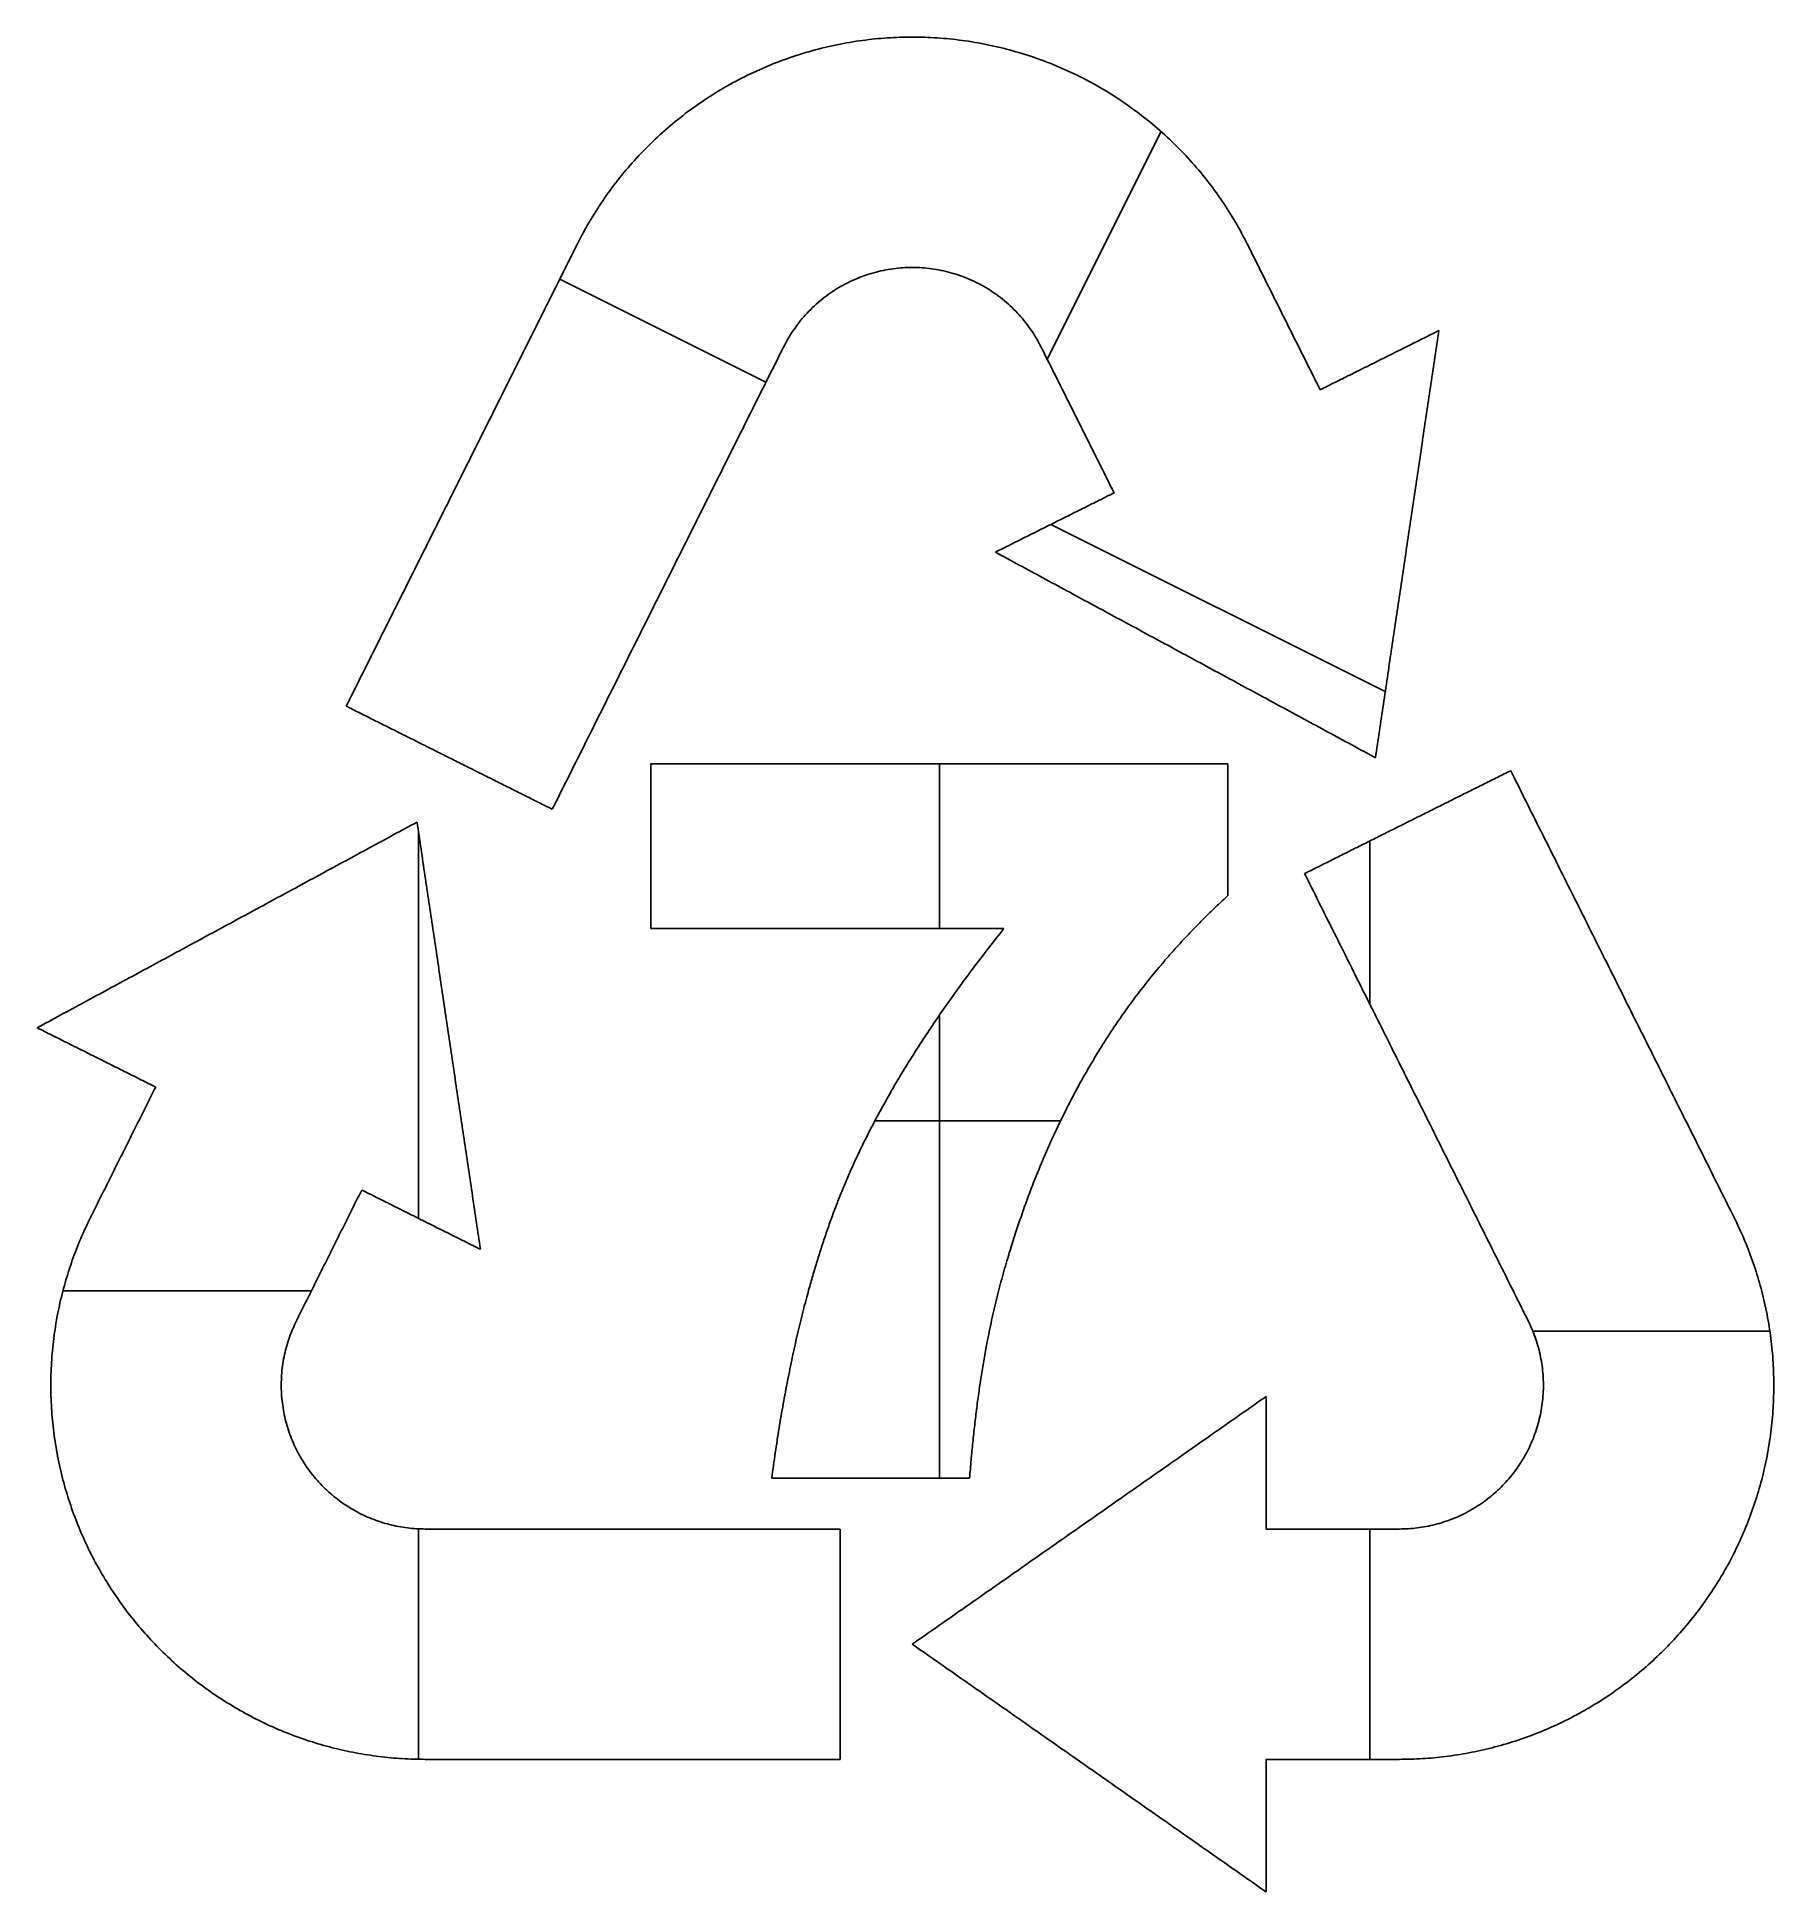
# Model space of a CAD drawing. Header units: millimetres. Extents: x -1.1 to 11, y -2.5 to 10.4.
import ezdxf

# ---------------------------------------------------------------- set-up
doc = ezdxf.new("R2010")
doc.units = ezdxf.units.MM
doc.header["$MEASUREMENT"] = 0
doc.layers.add('Default', color=7, linetype='Continuous', true_color=0x000000)

msp = doc.modelspace()

# ---------------------------------------------------------------- linework, layer by layer
at = {"layer": 'Default'}
for p, q in [((5, 10.364), (5, 10.364, 1)), ((6.727, 9.707), (5.937, 8.126)), ((6.727, 9.707, 1), (5.937, 8.126, 1)), ((2.674, 8.927), (2.674, 8.927, 1)), ((7.326, 8.927), (7.326, 8.927, 1)), ((5, 8.764), (5, 8.764, 1)), ((3.983, 7.967), (2.552, 8.682)), ((3.983, 7.967, 1), (2.552, 8.682, 1)), ((7.579, 8.42), (7.579, 8.42, 1)), ((8.656, 8.325, 1), (8.656, 8.325)), ((4.106, 8.211), (4.106, 8.211, 1)), ((5.894, 8.211), (5.894, 8.211, 1)), ((8.244, 8.119), (8.244, 8.119, 1)), ((7.832, 7.914), (7.832, 7.914, 1)), ((6.148, 7.705), (6.148, 7.705, 1)), ((1.872, 7.321), (1.872, 7.321, 1)), ((6.401, 7.198, 1), (6.401, 7.198)), ((8.284, 5.817), (5.961, 6.978)), ((8.284, 5.817, 1), (5.961, 6.978, 1)), ((5.989, 6.992), (5.989, 6.992, 1)), ((8.436, 6.842), (8.436, 6.842, 1)), ((5.577, 6.786, 1), (5.577, 6.786)), ((3.303, 6.606), (3.303, 6.606, 1)), ((6.897, 6.072), (6.897, 6.072, 1)), ((1.069, 5.716, 1), (1.069, 5.716)), ((1.784, 5.358), (1.784, 5.358, 1)), ((3.185, 5.316), (3.185, 5.316, 1)), ((5.188, 5.316), (5.188, 4.171)), ((5.188, 5.316), (5.188, 5.316, 1)), ((5.188, 5.316, 1), (5.188, 4.171, 1)), ((7.192, 5.316, 1), (7.192, 5.316)), ((8.216, 5.358, 1), (8.216, 5.358)), ((9.155, 5.268, 1), (9.155, 5.268)), ((1.561, 4.911, 1), (1.561, 4.911)), ((2.5, 5, 1), (2.5, 5)), ((8.439, 4.911), (8.439, 4.911, 1)), ((1.572, 4.835), (1.572, 2.157)), ((1.572, 4.835, 1), (1.572, 2.157, 1)), ((7.192, 4.858), (7.192, 4.858, 1)), ((8.178, 4.78), (8.178, 3.644)), ((8.178, 4.78, 1), (8.178, 3.644, 1)), ((3.185, 4.744), (3.185, 4.744, 1)), ((7.724, 4.553), (7.724, 4.553, 1)), ((7.192, 4.401, 1), (7.192, 4.401)), ((0.242, 4.196), (0.242, 4.196, 1)), ((3.185, 4.171, 1), (3.185, 4.171)), ((4.41, 4.171), (4.41, 4.171, 1)), ((5.636, 4.171, 1), (5.636, 4.171)), ((9.931, 3.716), (9.931, 3.716, 1)), ((-1.077, 3.482, 1), (-1.077, 3.482)), ((5.188, 3.57), (5.188, 0.354)), ((5.188, 3.57, 1), (5.188, 0.354, 1)), ((1.781, 3.427), (1.781, 3.427, 1)), ((6.326, 3.371), (6.326, 3.371, 1)), ((-0.665, 3.276), (-0.665, 3.276, 1)), ((-0.254, 3.07, 1), (-0.254, 3.07)), ((8.5, 3), (8.5, 3, 1)), ((4.74, 2.835), (6.029, 2.835)), ((4.74, 2.835, 1), (6.029, 2.835, 1)), ((-0.481, 2.617), (-0.481, 2.617, 1)), ((1.177, 2.355, 1), (1.177, 2.355)), ((4.534, 2.402), (4.534, 2.402, 1)), ((-0.707, 2.163), (-0.707, 2.163, 1)), ((1.589, 2.149), (1.589, 2.149, 1)), ((10.707, 2.163), (10.707, 2.163, 1)), ((2.001, 1.943, 1), (2.001, 1.943)), ((0.95, 1.901), (0.95, 1.901, 1)), ((5.66, 1.873), (5.66, 1.873, 1)), ((-0.898, 1.655), (0.828, 1.655)), ((-0.898, 1.655, 1), (0.828, 1.655, 1)), ((0.724, 1.447), (0.724, 1.447, 1)), ((9.276, 1.447), (9.276, 1.447, 1)), ((9.309, 1.374), (10.955, 1.374)), ((9.309, 1.374, 1), (10.955, 1.374, 1)), ((7.457, 0.921, 1), (7.457, 0.921)), ((0.767, 0.474), (0.767, 0.474, 1)), ((7.457, 0.46), (7.457, 0.46, 1)), ((9.233, 0.474), (9.233, 0.474, 1)), ((4.024, 0.354, 1), (4.024, 0.354)), ((4.711, 0.354), (4.711, 0.354, 1)), ((5.398, 0.354, 1), (5.398, 0.354)), ((1.572, 0.001), (1.572, -1.6)), ((1.572, 0.001, 1), (1.572, -1.6, 1)), ((1.618, 0), (1.618, 0, 1)), ((6.229, 0.06), (6.229, 0.06, 1)), ((7.457, 0, 1), (7.457, 0)), ((7.92, 0), (7.92, 0, 1)), ((8.382, 0), (8.382, 0, 1)), ((3.059, 0), (3.059, 0, 1)), ((4.5, 0, 1), (4.5, 0)), ((8.178, 0), (8.178, -1.6)), ((8.178, 0, 1), (8.178, -1.6, 1)), ((-0.594, -0.367), (-0.594, -0.367, 1)), ((10.594, -0.367), (10.594, -0.367, 1)), ((4.5, -0.8), (4.5, -0.8, 1)), ((5, -0.8, 1), (5, -0.8)), ((1.618, -1.6), (1.618, -1.6, 1)), ((3.059, -1.6), (3.059, -1.6, 1)), ((4.5, -1.6, 1), (4.5, -1.6)), ((6.229, -1.66), (6.229, -1.66, 1)), ((7.457, -1.6, 1), (7.457, -1.6)), ((7.92, -1.6), (7.92, -1.6, 1)), ((8.382, -1.6), (8.382, -1.6, 1)), ((7.457, -2.06), (7.457, -2.06, 1)), ((7.457, -2.521, 1), (7.457, -2.521))]:
    msp.add_line(p, q, dxfattribs=at)
for points, weights, knots in [([(2.674, 8.927), (3.393, 10.364), (5, 10.364), (6.607, 10.364), (7.326, 8.927)], [1, 0.850650808352, 1, 0.850650808352, 1], [22.489539, 22.489539, 22.489539, 23.596688, 23.596688, 24.703836, 24.703836, 24.703836]), ([(2.674, 8.927, 1), (3.393, 10.364, 1), (5, 10.364, 1), (6.607, 10.364, 1), (7.326, 8.927, 1)], [1, 0.850650808352, 1, 0.850650808352, 1], [22.489539, 22.489539, 22.489539, 23.596688, 23.596688, 24.703836, 24.703836, 24.703836]), ([(7.326, 8.927, 0.5), (6.607, 10.364, 0.5), (5, 10.364, 0.5), (3.393, 10.364, 0.5), (2.674, 8.927, 0.5)], [1, 0.850650808352, 1, 0.850650808352, 1], [-24.703836, -24.703836, -24.703836, -23.596688, -23.596688, -22.489539, -22.489539, -22.489539]), ([(5.894, 8.211), (5.618, 8.764), (5, 8.764), (4.382, 8.764), (4.106, 8.211)], [1, 0.850650808352, 1, 0.850650808352, 1], [11.494902, 11.494902, 11.494902, 12.60205, 12.60205, 13.709199, 13.709199, 13.709199]), ([(5.894, 8.211, 1), (5.618, 8.764, 1), (5, 8.764, 1), (4.382, 8.764, 1), (4.106, 8.211, 1)], [1, 0.850650808352, 1, 0.850650808352, 1], [11.494902, 11.494902, 11.494902, 12.60205, 12.60205, 13.709199, 13.709199, 13.709199]), ([(4.106, 8.211, 0.5), (4.382, 8.764, 0.5), (5, 8.764, 0.5), (5.618, 8.764, 0.5), (5.894, 8.211, 0.5)], [1, 0.850650808352, 1, 0.850650808352, 1], [-13.709199, -13.709199, -13.709199, -12.60205, -12.60205, -11.494902, -11.494902, -11.494902]), ([(1.618, -1.6), (0.168, -1.6), (-0.594, -0.367), (-1.356, 0.866), (-0.707, 2.163)], [1, 0.873421751538, 1, 0.873421751538, 1], [-16.821672, -16.821672, -16.821672, -15.80445, -15.80445, -14.787228, -14.787228, -14.787228]), ([(1.618, -1.6, 1), (0.168, -1.6, 1), (-0.594, -0.367, 1), (-1.356, 0.866, 1), (-0.707, 2.163, 1)], [1, 0.873421751538, 1, 0.873421751538, 1], [-16.821672, -16.821672, -16.821672, -15.80445, -15.80445, -14.787228, -14.787228, -14.787228]), ([(-0.707, 2.163, 0.5), (-1.356, 0.866, 0.5), (-0.594, -0.367, 0.5), (0.168, -1.6, 0.5), (1.618, -1.6, 0.5)], [1, 0.873421751538, 1, 0.873421751538, 1], [14.787228, 14.787228, 14.787228, 15.80445, 15.80445, 16.821672, 16.821672, 16.821672]), ([(10.707, 2.163), (11.356, 0.866), (10.594, -0.367), (9.832, -1.6), (8.382, -1.6)], [1, 0.873421751538, 1, 0.873421751538, 1], [17.759058, 17.759058, 17.759058, 18.77628, 18.77628, 19.793502, 19.793502, 19.793502]), ([(10.707, 2.163, 1), (11.356, 0.866, 1), (10.594, -0.367, 1), (9.832, -1.6, 1), (8.382, -1.6, 1)], [1, 0.873421751538, 1, 0.873421751538, 1], [17.759058, 17.759058, 17.759058, 18.77628, 18.77628, 19.793502, 19.793502, 19.793502]), ([(8.382, -1.6, 0.5), (9.832, -1.6, 0.5), (10.594, -0.367, 0.5), (11.356, 0.866, 0.5), (10.707, 2.163, 0.5)], [1, 0.873421751538, 1, 0.873421751538, 1], [-19.793502, -19.793502, -19.793502, -18.77628, -18.77628, -17.759058, -17.759058, -17.759058]), ([(0.724, 1.447), (0.474, 0.949), (0.767, 0.474), (1.06, 0), (1.618, 0)], [1, 0.873421751538, 1, 0.873421751538, 1], [-4.91641, -4.91641, -4.91641, -3.899188, -3.899188, -2.881966, -2.881966, -2.881966]), ([(0.724, 1.447, 1), (0.474, 0.949, 1), (0.767, 0.474, 1), (1.06, 0, 1), (1.618, 0, 1)], [1, 0.873421751538, 1, 0.873421751538, 1], [-4.91641, -4.91641, -4.91641, -3.899188, -3.899188, -2.881966, -2.881966, -2.881966]), ([(1.618, 0, 0.5), (1.06, 0, 0.5), (0.767, 0.474, 0.5), (0.474, 0.949, 0.5), (0.724, 1.447, 0.5)], [1, 0.873421751538, 1, 0.873421751538, 1], [2.881966, 2.881966, 2.881966, 3.899188, 3.899188, 4.91641, 4.91641, 4.91641]), ([(8.382, 0), (8.94, 0), (9.233, 0.474), (9.526, 0.949), (9.276, 1.447)], [1, 0.873421751538, 1, 0.873421751538, 1], [29.48398, 29.48398, 29.48398, 30.501202, 30.501202, 31.518424, 31.518424, 31.518424]), ([(8.382, 0, 1), (8.94, 0, 1), (9.233, 0.474, 1), (9.526, 0.949, 1), (9.276, 1.447, 1)], [1, 0.873421751538, 1, 0.873421751538, 1], [29.48398, 29.48398, 29.48398, 30.501202, 30.501202, 31.518424, 31.518424, 31.518424]), ([(9.276, 1.447, 0.5), (9.526, 0.949, 0.5), (9.233, 0.474, 0.5), (8.94, 0, 0.5), (8.382, 0, 0.5)], [1, 0.873421751538, 1, 0.873421751538, 1], [-31.518424, -31.518424, -31.518424, -30.501202, -30.501202, -29.48398, -29.48398, -29.48398])]:
    msp.add_rational_spline(points, weights, degree=2, knots=knots, dxfattribs=at)
for points in [[(1.069, 5.716), (1.872, 7.321), (2.674, 8.927)], [(1.069, 5.716, 1), (1.872, 7.321, 1), (2.674, 8.927, 1)], [(2.674, 8.927, 0.5), (1.872, 7.321, 0.5), (1.069, 5.716, 0.5)], [(7.326, 8.927), (7.579, 8.42), (7.832, 7.914)], [(7.326, 8.927, 1), (7.579, 8.42, 1), (7.832, 7.914, 1)], [(7.832, 7.914, 0.5), (7.579, 8.42, 0.5), (7.326, 8.927, 0.5)], [(7.832, 7.914), (8.244, 8.119), (8.656, 8.325)], [(7.832, 7.914, 1), (8.244, 8.119, 1), (8.656, 8.325, 1)], [(8.656, 8.325, 0.5), (8.244, 8.119, 0.5), (7.832, 7.914, 0.5)], [(8.656, 8.325), (8.436, 6.842), (8.216, 5.358)], [(8.656, 8.325, 1), (8.436, 6.842, 1), (8.216, 5.358, 1)], [(8.216, 5.358, 0.5), (8.436, 6.842, 0.5), (8.656, 8.325, 0.5)], [(4.106, 8.211), (3.303, 6.606), (2.5, 5)], [(4.106, 8.211, 1), (3.303, 6.606, 1), (2.5, 5, 1)], [(2.5, 5, 0.5), (3.303, 6.606, 0.5), (4.106, 8.211, 0.5)], [(6.401, 7.198), (6.148, 7.705), (5.894, 8.211)], [(6.401, 7.198, 1), (6.148, 7.705, 1), (5.894, 8.211, 1)], [(5.894, 8.211, 0.5), (6.148, 7.705, 0.5), (6.401, 7.198, 0.5)], [(5.577, 6.786), (5.989, 6.992), (6.401, 7.198)], [(5.577, 6.786, 1), (5.989, 6.992, 1), (6.401, 7.198, 1)], [(6.401, 7.198, 0.5), (5.989, 6.992, 0.5), (5.577, 6.786, 0.5)], [(8.216, 5.358), (6.897, 6.072), (5.577, 6.786)], [(8.216, 5.358, 1), (6.897, 6.072, 1), (5.577, 6.786, 1)], [(5.577, 6.786, 0.5), (6.897, 6.072, 0.5), (8.216, 5.358, 0.5)], [(2.5, 5), (1.784, 5.358), (1.069, 5.716)], [(2.5, 5, 1), (1.784, 5.358, 1), (1.069, 5.716, 1)], [(1.069, 5.716, 0.5), (1.784, 5.358, 0.5), (2.5, 5, 0.5)], [(3.185, 5.316), (5.188, 5.316), (7.192, 5.316)], [(3.185, 4.171), (3.185, 4.744), (3.185, 5.316)], [(3.185, 5.316, 1), (5.188, 5.316, 1), (7.192, 5.316, 1)], [(3.185, 4.171, 1), (3.185, 4.744, 1), (3.185, 5.316, 1)], [(7.192, 5.316, 0.5), (5.188, 5.316, 0.5), (3.185, 5.316, 0.5)], [(3.185, 5.316, 0.5), (3.185, 4.744, 0.5), (3.185, 4.171, 0.5)], [(7.192, 5.316), (7.192, 4.858), (7.192, 4.401)], [(7.192, 5.316, 1), (7.192, 4.858, 1), (7.192, 4.401, 1)], [(7.192, 4.401, 0.5), (7.192, 4.858, 0.5), (7.192, 5.316, 0.5)], [(7.724, 4.553), (8.439, 4.911), (9.155, 5.268)], [(7.724, 4.553, 1), (8.439, 4.911, 1), (9.155, 5.268, 1)], [(9.155, 5.268, 0.5), (8.439, 4.911, 0.5), (7.724, 4.553, 0.5)], [(9.155, 5.268), (9.931, 3.716), (10.707, 2.163)], [(9.155, 5.268, 1), (9.931, 3.716, 1), (10.707, 2.163, 1)], [(10.707, 2.163, 0.5), (9.931, 3.716, 0.5), (9.155, 5.268, 0.5)], [(-1.077, 3.482), (0.242, 4.196), (1.561, 4.911)], [(-1.077, 3.482, 1), (0.242, 4.196, 1), (1.561, 4.911, 1)], [(1.561, 4.911, 0.5), (0.242, 4.196, 0.5), (-1.077, 3.482, 0.5)], [(1.561, 4.911), (1.781, 3.427), (2.001, 1.943)], [(1.561, 4.911, 1), (1.781, 3.427, 1), (2.001, 1.943, 1)], [(2.001, 1.943, 0.5), (1.781, 3.427, 0.5), (1.561, 4.911, 0.5)], [(9.276, 1.447), (8.5, 3), (7.724, 4.553)], [(9.276, 1.447, 1), (8.5, 3, 1), (7.724, 4.553, 1)], [(7.724, 4.553, 0.5), (8.5, 3, 0.5), (9.276, 1.447, 0.5)], [(5.636, 4.171), (4.41, 4.171), (3.185, 4.171)], [(5.636, 4.171, 1), (4.41, 4.171, 1), (3.185, 4.171, 1)], [(3.185, 4.171, 0.5), (4.41, 4.171, 0.5), (5.636, 4.171, 0.5)], [(-0.254, 3.07), (-0.665, 3.276), (-1.077, 3.482)], [(-0.254, 3.07, 1), (-0.665, 3.276, 1), (-1.077, 3.482, 1)], [(-1.077, 3.482, 0.5), (-0.665, 3.276, 0.5), (-0.254, 3.07, 0.5)], [(-0.707, 2.163), (-0.481, 2.617), (-0.254, 3.07)], [(-0.707, 2.163, 1), (-0.481, 2.617, 1), (-0.254, 3.07, 1)], [(-0.254, 3.07, 0.5), (-0.481, 2.617, 0.5), (-0.707, 2.163, 0.5)], [(1.177, 2.355), (0.95, 1.901), (0.724, 1.447)], [(1.177, 2.355, 1), (0.95, 1.901, 1), (0.724, 1.447, 1)], [(0.724, 1.447, 0.5), (0.95, 1.901, 0.5), (1.177, 2.355, 0.5)], [(2.001, 1.943), (1.589, 2.149), (1.177, 2.355)], [(2.001, 1.943, 1), (1.589, 2.149, 1), (1.177, 2.355, 1)], [(1.177, 2.355, 0.5), (1.589, 2.149, 0.5), (2.001, 1.943, 0.5)], [(5, -0.8), (6.229, 0.06), (7.457, 0.921)], [(5, -0.8, 1), (6.229, 0.06, 1), (7.457, 0.921, 1)], [(7.457, 0.921, 0.5), (6.229, 0.06, 0.5), (5, -0.8, 0.5)], [(7.457, 0.921), (7.457, 0.46), (7.457, 0)], [(7.457, 0.921, 1), (7.457, 0.46, 1), (7.457, 0, 1)], [(7.457, 0, 0.5), (7.457, 0.46, 0.5), (7.457, 0.921, 0.5)], [(5.398, 0.354), (4.711, 0.354), (4.024, 0.354)], [(5.398, 0.354, 1), (4.711, 0.354, 1), (4.024, 0.354, 1)], [(4.024, 0.354, 0.5), (4.711, 0.354, 0.5), (5.398, 0.354, 0.5)], [(1.618, 0), (3.059, 0), (4.5, 0)], [(1.618, 0, 1), (3.059, 0, 1), (4.5, 0, 1)], [(4.5, 0, 0.5), (3.059, 0, 0.5), (1.618, 0, 0.5)], [(7.457, 0), (7.92, 0), (8.382, 0)], [(7.457, 0, 1), (7.92, 0, 1), (8.382, 0, 1)], [(8.382, 0, 0.5), (7.92, 0, 0.5), (7.457, 0, 0.5)], [(4.5, 0), (4.5, -0.8), (4.5, -1.6)], [(4.5, 0, 1), (4.5, -0.8, 1), (4.5, -1.6, 1)], [(4.5, -1.6, 0.5), (4.5, -0.8, 0.5), (4.5, 0, 0.5)], [(7.457, -2.521), (6.229, -1.66), (5, -0.8)], [(7.457, -2.521, 1), (6.229, -1.66, 1), (5, -0.8, 1)], [(5, -0.8, 0.5), (6.229, -1.66, 0.5), (7.457, -2.521, 0.5)], [(4.5, -1.6), (3.059, -1.6), (1.618, -1.6)], [(4.5, -1.6, 1), (3.059, -1.6, 1), (1.618, -1.6, 1)], [(1.618, -1.6, 0.5), (3.059, -1.6, 0.5), (4.5, -1.6, 0.5)], [(7.457, -1.6), (7.457, -2.06), (7.457, -2.521)], [(7.457, -1.6, 1), (7.457, -2.06, 1), (7.457, -2.521, 1)], [(8.382, -1.6), (7.92, -1.6), (7.457, -1.6)], [(8.382, -1.6, 1), (7.92, -1.6, 1), (7.457, -1.6, 1)], [(7.457, -1.6, 0.5), (7.92, -1.6, 0.5), (8.382, -1.6, 0.5)], [(7.457, -2.521, 0.5), (7.457, -2.06, 0.5), (7.457, -1.6, 0.5)]]:
    msp.add_open_spline(points, degree=2, dxfattribs=at)
for points, knots in [([(7.192, 4.401), (6.673, 3.925), (6.326, 3.371), (5.903, 2.699), (5.66, 1.873), (5.465, 1.231), (5.398, 0.354)], [2, 2, 2, 3, 3, 4, 4, 5, 5, 5]), ([(7.192, 4.401, 1), (6.673, 3.925, 1), (6.326, 3.371, 1), (5.903, 2.699, 1), (5.66, 1.873, 1), (5.465, 1.231, 1), (5.398, 0.354, 1)], [2, 2, 2, 3, 3, 4, 4, 5, 5, 5]), ([(5.398, 0.354, 0.5), (5.465, 1.231, 0.5), (5.66, 1.873, 0.5), (5.903, 2.699, 0.5), (6.326, 3.371, 0.5), (6.673, 3.925, 0.5), (7.192, 4.401, 0.5)], [-5, -5, -5, -4, -4, -3, -3, -2, -2, -2]), ([(4.024, 0.354), (4.186, 1.576), (4.534, 2.402), (4.882, 3.229), (5.636, 4.171)], [6, 6, 6, 7, 7, 8, 8, 8]), ([(4.024, 0.354, 1), (4.186, 1.576, 1), (4.534, 2.402, 1), (4.882, 3.229, 1), (5.636, 4.171, 1)], [6, 6, 6, 7, 7, 8, 8, 8]), ([(5.636, 4.171, 0.5), (4.882, 3.229, 0.5), (4.534, 2.402, 0.5), (4.186, 1.576, 0.5), (4.024, 0.354, 0.5)], [-8, -8, -8, -7, -7, -6, -6, -6])]:
    msp.add_open_spline(points, degree=2, knots=knots, dxfattribs=at)

doc.saveas('drawing.dxf')
